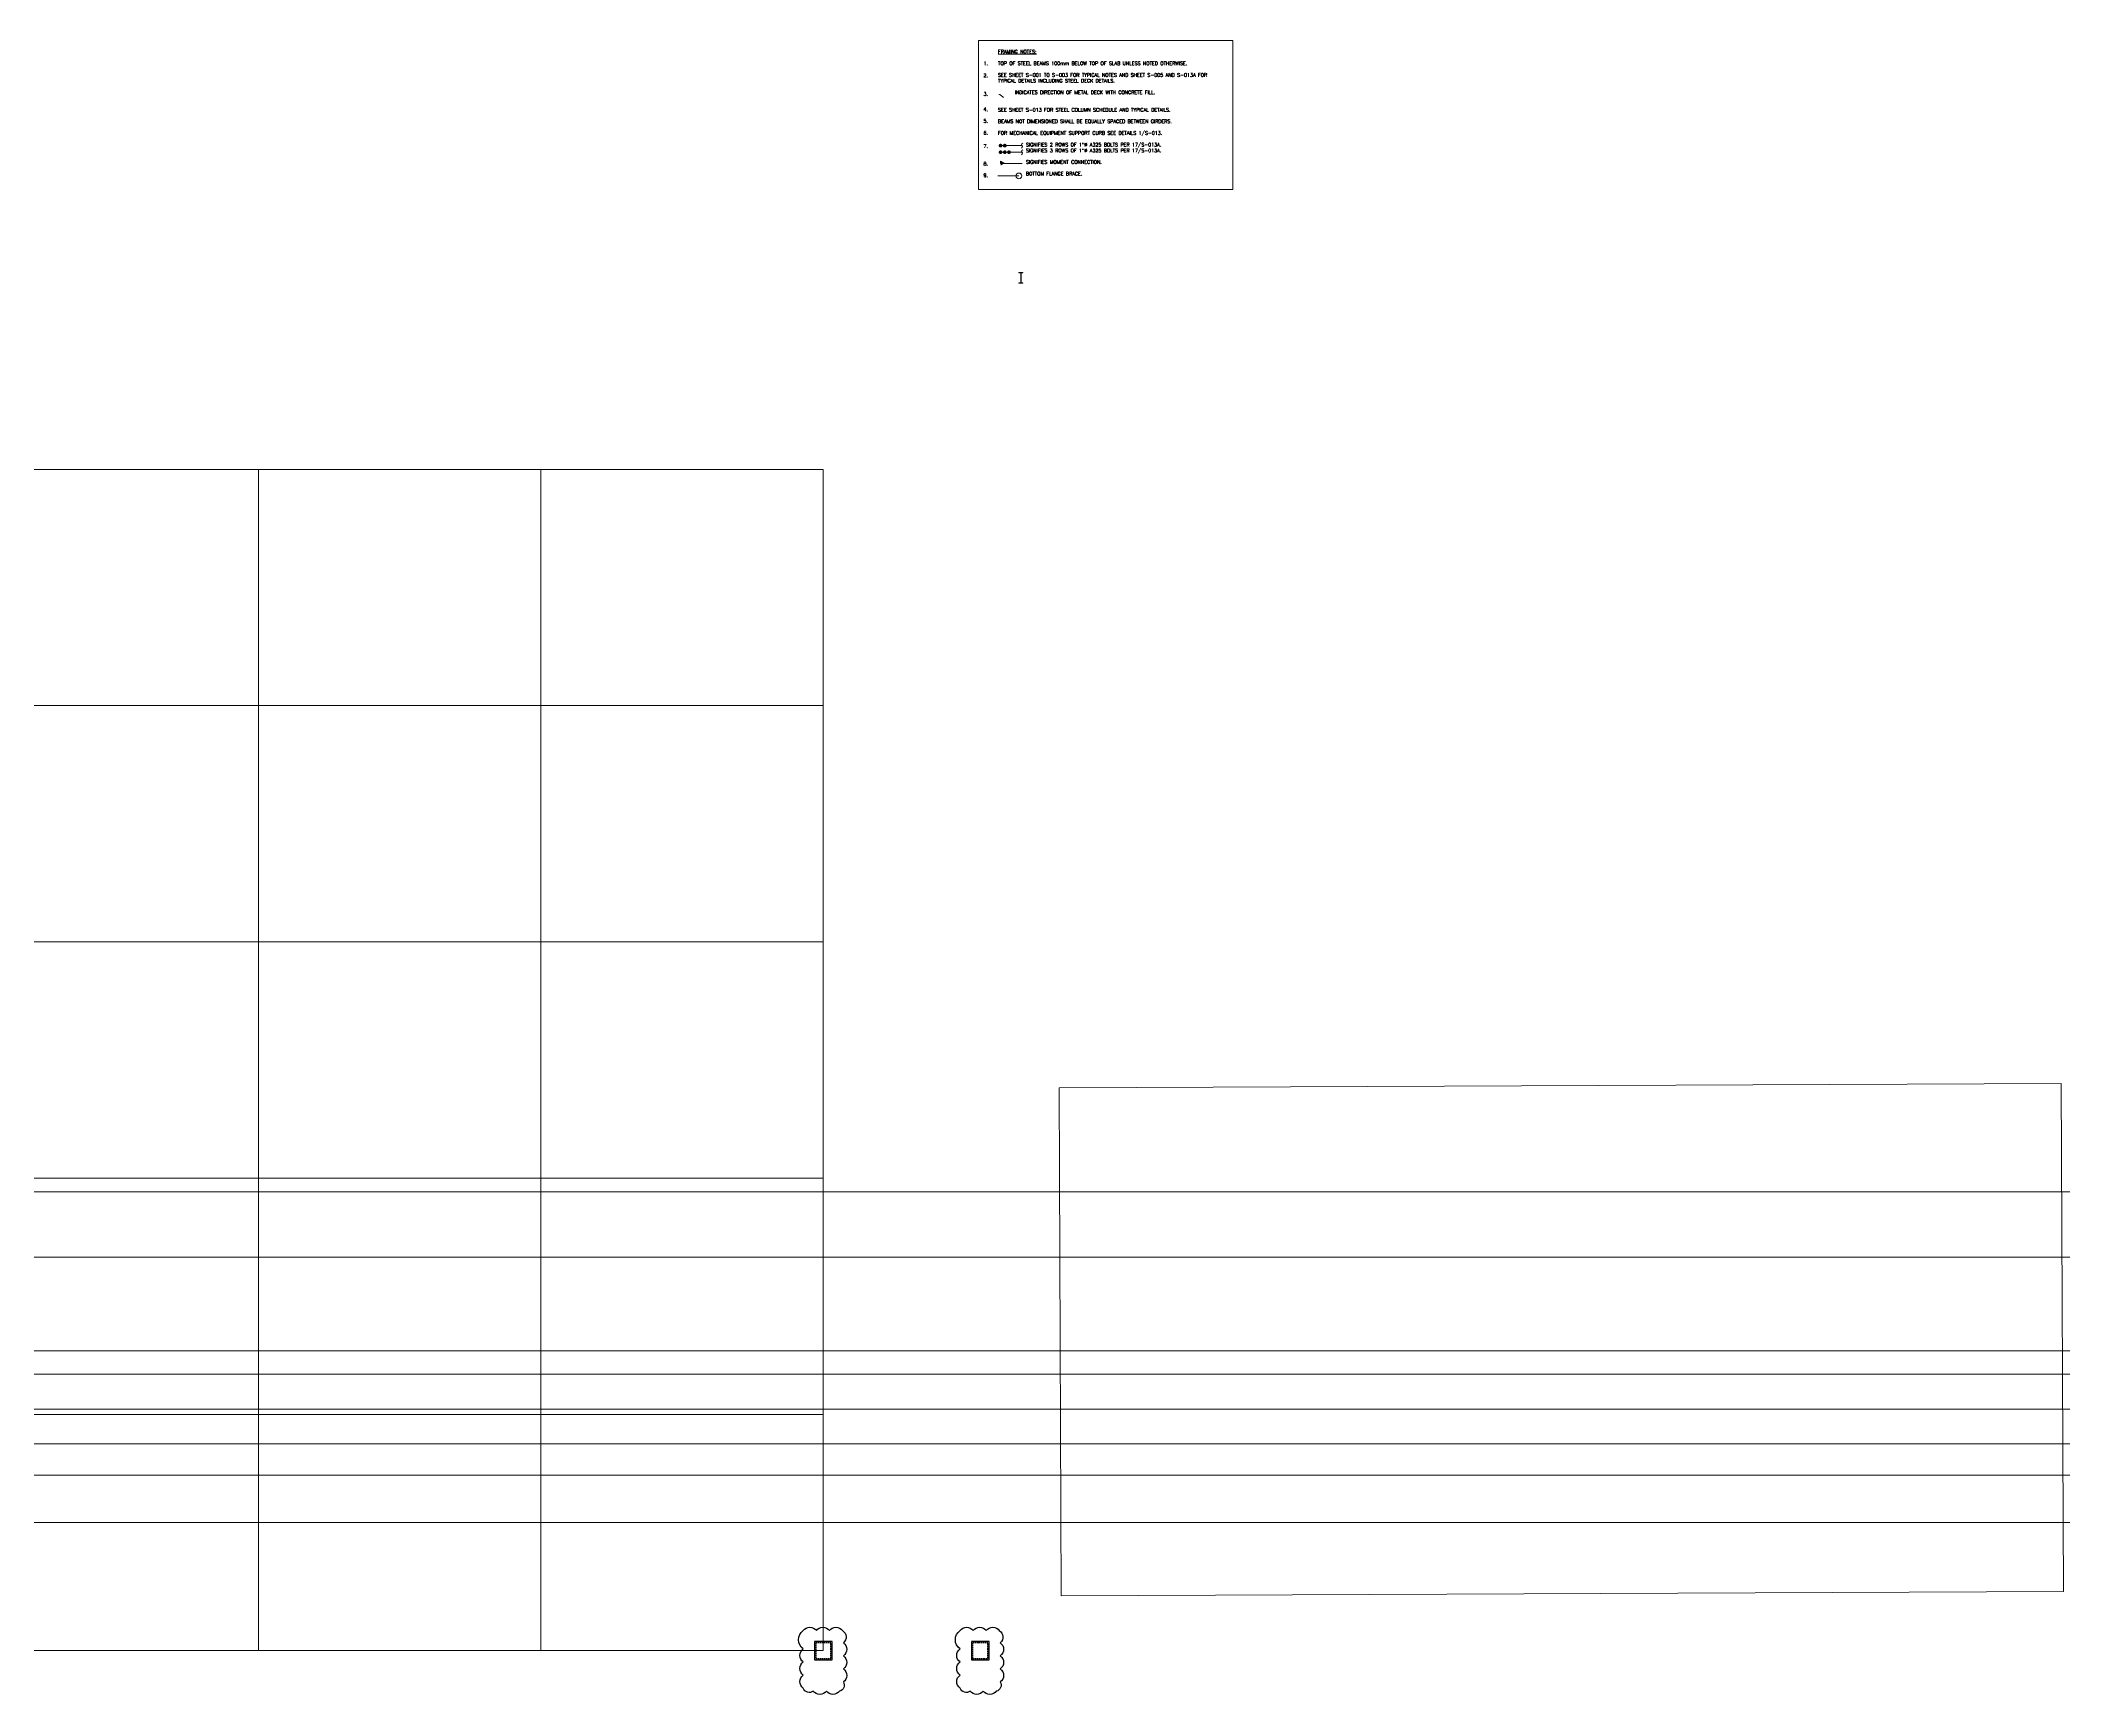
# Model space of a CAD drawing. Header units: millimetres. Extents: x 374056 to 882622, y 26363 to 140094.
# Drawn here: x 766536 to 882622, y 45158 to 140094 of the extents above; entities that cross this region are included whole.
import ezdxf
from ezdxf.enums import TextEntityAlignment as Align

# ---------------------------------------------------------------- set-up
doc = ezdxf.new("R2010")
doc.units = ezdxf.units.MM
doc.header["$MEASUREMENT"] = 0
doc.linetypes.add('HIDDEN', pattern=[0.375, 0.25, -0.125])
doc.layers.get('0').update_dxf_attribs({"lineweight": 9})
for name, color, linetype, lineweight in [('PEDESTAL CONCRETE', 20, 'Continuous', 25), ('REVCLOUD', 6, 'Continuous', 25), ('S-Anno-Text', 52, 'Continuous', 9), ('S-COLS', 2, 'Continuous', 9)]:
    doc.layers.add(name, color=color, linetype=linetype, lineweight=lineweight)
doc.layers.add('S-DETL-GRID', color=62, linetype='Continuous', lineweight=9, plot=False)
doc.styles.add('ROMANS1', font='ROMANS.shx', dxfattribs={"height": 0.09375})
picture_1 = doc.add_image_def('image1.jpg', size_in_pixel=(1272, 645))

msp = doc.modelspace()

# ---------------------------------------------------------------- hatches: boundary and pattern name
at = {"layer": 'S-Anno-Text'}
h = msp.add_hatch(color=1, dxfattribs=at)
h.paths.add_polyline_path([(821627.8506, 133161.02071), (821627.8506, 133036.8166), (821852.46685, 133036.8166)])
h.paths.add_polyline_path([(821627.8506, 132912.61248), (821852.46685, 133036.8166), (821627.8506, 133036.8166)])

# ---------------------------------------------------------------- linework, layer by layer
at = {"color": 1, "ltscale": 0.05}
for p in [(829483.82352, 74001.669), (717385.08885, 63540.23398, 0), (757167.52904, 61540.23398, -0.00003), (757317.52904, 57740.13058, -0.00003), (717018.16428, 55040.23398, 0)]:
    msp.add_xline(p, (1, 0), dxfattribs=at)
at = {"color": 2, "ltscale": 0.05}
for p in [(870391.28772, 70259.96912), (870287.20036, 64893.50156), (870279.71972, 59555.60111)]:
    msp.add_xline(p, (1, 0), dxfattribs=at)
at = {"layer": 'PEDESTAL CONCRETE', "ltscale": 0.05, "elevation": -0.00001}
for points in [[(810950.30871, 47158.22557), (811965.30871, 47158.22557), (811965.30871, 48198.22557), (810950.30871, 48198.22557)], [(819951.01504, 47158.22557), (820966.01504, 47158.22557), (820966.01504, 48198.22557), (819951.01504, 48198.22557)]]:
    msp.add_lwpolyline(points, close=True, dxfattribs=at)
at = {"layer": 'PEDESTAL CONCRETE', "linetype": 'HIDDEN', "ltscale": 300, "elevation": -0.00001}
for points in [[(811020.30871, 47228.22557), (811895.30871, 47228.22557), (811895.30871, 48128.22557), (811020.30871, 48128.22557)], [(820021.01504, 47228.22557), (820896.01504, 47228.22557), (820896.01504, 48128.22557), (820021.01504, 48128.22557)]]:
    msp.add_lwpolyline(points, close=True, dxfattribs=at)
at = {"layer": 'REVCLOUD', "ltscale": 0.05, "elevation": -0.00001}
for points in [[(810306.51619, 48829.47344, -0.52056705), (811056.51619, 48829.47344, -0.52056705), (811806.51619, 48829.47344, -0.52056705), (812556.51619, 48829.47344, -0.52056705), (812606.51619, 48129.47344, -0.52056705), (812606.51619, 47379.47344, -0.52056705), (812606.51619, 46629.47344, -0.52056705), (812606.51619, 45879.47344, -0.52056705), (812382.84942, 45353.1402, -0.52056705), (811632.84942, 45353.1402, -0.52056705), (810882.84942, 45353.1402, -0.52056705), (810306.51619, 45526.80697, -0.52056705), (810306.51619, 46276.80697, -0.52056705), (810306.51619, 47026.80697, -0.52056705), (810306.51619, 47776.80697, -0.52056705)], [(819306.51619, 48829.47344, -0.52056705), (820056.51619, 48829.47344, -0.52056705), (820806.51619, 48829.47344, -0.52056705), (821556.51619, 48829.47344, -0.52056705), (821606.51619, 48129.47344, -0.52056705), (821606.51619, 47379.47344, -0.52056705), (821606.51619, 46629.47344, -0.52056705), (821606.51619, 45879.47344, -0.52056705), (821382.84942, 45353.1402, -0.52056705), (820632.84942, 45353.1402, -0.52056705), (819882.84942, 45353.1402, -0.52056705), (819306.51619, 45526.80697, -0.52056705), (819306.51619, 46276.80697, -0.52056705), (819306.51619, 47026.80697, -0.52056705), (819306.51619, 47776.80697, -0.52056705)]]:
    msp.add_lwpolyline(points, format="xyb", close=True, dxfattribs=at)
at = {"layer": 'S-Anno-Text', "color": 1}
for p, q in [((822866.04569, 134056.22477, 0), (821627.8506, 134056.22477, 0)), ((822866.04569, 133679.60152, 0), (821627.8506, 133679.60152, 0)), ((821627.8506, 133036.8166, 0), (821627.8506, 133161.02071, 0)), ((821627.8506, 133161.02071, 0), (821852.46685, 133036.8166, 0)), ((822866.04569, 133036.8166, 0), (821627.8506, 133036.8166, 0)), ((821476.40909, 132319.64286, 0), (822679.2686, 132319.64286, 0))]:
    msp.add_line(p, q, dxfattribs=at)
at = {"layer": 'S-Anno-Text', "elevation": 0}
msp.add_lwpolyline([(820357.88558, 140093.64876), (834954.89052, 140093.64876), (834954.89052, 131539.76841), (820357.88558, 131539.76841)], close=True, dxfattribs=at)
at = {"layer": 'S-Anno-Text', "color": 2, "elevation": 0}
msp.add_lwpolyline([(822513.21848, 137205.60371, 66.6656, 66.6656, 0), (822764.41215, 137012.24714, 0, 0, 0), (821555.51541, 137012.24714, 66.6656, 66.6656, 0), (821806.70908, 136818.89057, 66.6656, 66.6656, 0)], format="xyseb", dxfattribs=at)
at = {"layer": 'S-Anno-Text', "color": 1, "const_width": 106.66667, "elevation": 0}
for points in [[(821574.51727, 134056.22477, 1), (821681.18394, 134056.22477, 1)], [(821574.51727, 133679.60152, 1), (821681.18394, 133679.60152, 1)], [(821815.6735, 134056.22477, 1), (821922.34017, 134056.22477, 1)], [(821815.6735, 133679.60152, 1), (821922.34017, 133679.60152, 1)], [(822056.82974, 133679.60152, 1), (822163.4964, 133679.60152, 1)]]:
    msp.add_lwpolyline(points, format="xyb", close=True, dxfattribs=at)
at = {"layer": 'S-Anno-Text', "color": 1}
msp.add_circle((822679.2686, 132319.64286, 0), 164.69086, dxfattribs=at)
for points in [[(822913.18221, 134194.38167, 0), (822833.45664, 134112.17635, 0), (822884.50657, 134023.75529, 0), (822829.20224, 133903.50141, 0)], [(822913.18221, 133817.75841, 0), (822833.45664, 133735.5531, 0), (822884.50657, 133647.13204, 0), (822829.20224, 133526.87815, 0)]]:
    msp.add_spline(points, degree=3, dxfattribs=at)
at = {"layer": 'S-COLS', "ltscale": 0.05, "elevation": 0.00002}
msp.add_lwpolyline([(822797.53125, 126165.73849), (822683.35825, 126165.73849), (822683.35825, 126183.01049), (822772.70275, 126183.01049, 0.4142135624), (822791.94325, 126202.25099), (822791.94325, 126736.79399, 0.4142135624), (822772.70275, 126756.03449), (822683.35825, 126756.03449), (822683.35825, 126773.30649), (822911.70425, 126773.30649), (822911.70425, 126756.03449), (822822.35975, 126756.03449, 0.4142135624), (822803.11925, 126736.79399), (822803.11925, 126202.25099, 0.4142135624), (822822.35975, 126183.01049), (822911.70425, 126183.01049), (822911.70425, 126165.73849), (822797.53125, 126165.73849)], format="xyb", dxfattribs=at)
at = {"layer": 'S-DETL-GRID'}
for p, q in [((779056.38805, 115476.70862, 0), (779056.38805, 47676.70872, 0)), ((795256.38805, 115476.70862, 0), (795256.38805, 47676.70872, 0)), ((811456.38805, 101916.70864, 0), (714256.38805, 101916.70864, 0)), ((811456.38805, 88356.70866, 0), (714256.38805, 88356.70866, 0)), ((811456.38805, 74796.70868, 0), (714256.38805, 74796.70868, 0)), ((811456.38805, 61236.7087, 0), (714256.38805, 61236.7087, 0))]:
    msp.add_line(p, q, dxfattribs=at)
at = {"layer": 'S-DETL-GRID', "color": 252, "elevation": 0}
msp.add_lwpolyline([(714256.38805, 115476.70862), (811456.38805, 115476.70862), (811456.38805, 47676.70872), (714256.38805, 47676.70872)], close=True, dxfattribs=at)

# ---------------------------------------------------------------- texts
at = {"layer": 'S-Anno-Text', "style": 'ROMANS1'}
for s, p in [('2.', (820907.44172, 138185.24377, 0)), ('1.', (820907.44172, 138883.26055, 0)), ('3.', (820907.44172, 137122.53839, 0)), ('4.', (820907.44172, 136242.43667, 0)), ('5.', (820907.44172, 135566.35762, 0)), ('6.', (820907.44172, 134894.20158, 0)), ('7.', (820907.44172, 134129.87193, 0)), ('8.', (820907.44172, 133121.85968, 0)), ('9.', (820907.44172, 132449.85151, 0))]:
    msp.add_text(s, height=200, dxfattribs=at).set_placement(p, align=Align.TOP_RIGHT)
at = {"layer": 'S-Anno-Text', "insert": (821483.47191, 139548.16694, 0), "char_height": 200, "width": 13433.3333333, "attachment_point": 1, "style": 'ROMANS1'}
msp.add_mtext('\\A1;{\\L\\C1;FRAMING NOTES:\\l \\P\\P}TOP OF STEEL BEAMS 100mm BELOW TOP OF SLAB UNLESS NOTED OTHERWISE.\\P\\PSEE SHEET S-001 TO S-003 FOR TYPICAL NOTES AND SHEET S-005 AND S-013A FOR TYPICAL DETAILS INCLUDING STEEL DECK DETAILS. \\P\\P       INDICATES DIRECTION OF METAL DECK WITH CONCRETE FILL.\\P\\P\\PSEE SHEET S-013 FOR STEEL COLUMN SCHEDULE AND TYPICAL DETAILS. \\P\\PBEAMS NOT DIMENSIONED SHALL BE EQUALLY SPACED BETWEEN GIRDERS. \\P\\PFOR MECHANICAL EQUIPMENT SUPPORT CURB SEE DETAILS 1/S-013.\\P\\P^I^ISIGNIFIES 2 ROWS OF 1"%%C A325 BOLTS PER 17/S-013A.\\P^I^ISIGNIFIES 3 ROWS OF 1"%%C A325 BOLTS PER 17/S-013A.\\P\\P^I^ISIGNIFIES MOMENT CONNECTION.\\P\\P^I^IBOTTOM FLANGE BRACE.', dxfattribs=at)

# ---------------------------------------------------------------- pictures from other files: only their frames are drawn
at = {"ltscale": 0.05}
image = msp.add_image(picture_1, insert=(825109.05957, 50815.60036, 0), size_in_units=(57513.71557, 29163.79445), rotation=0.2505491414, dxfattribs=at)
image.dxf.flags = 7

doc.saveas('drawing.dxf')
